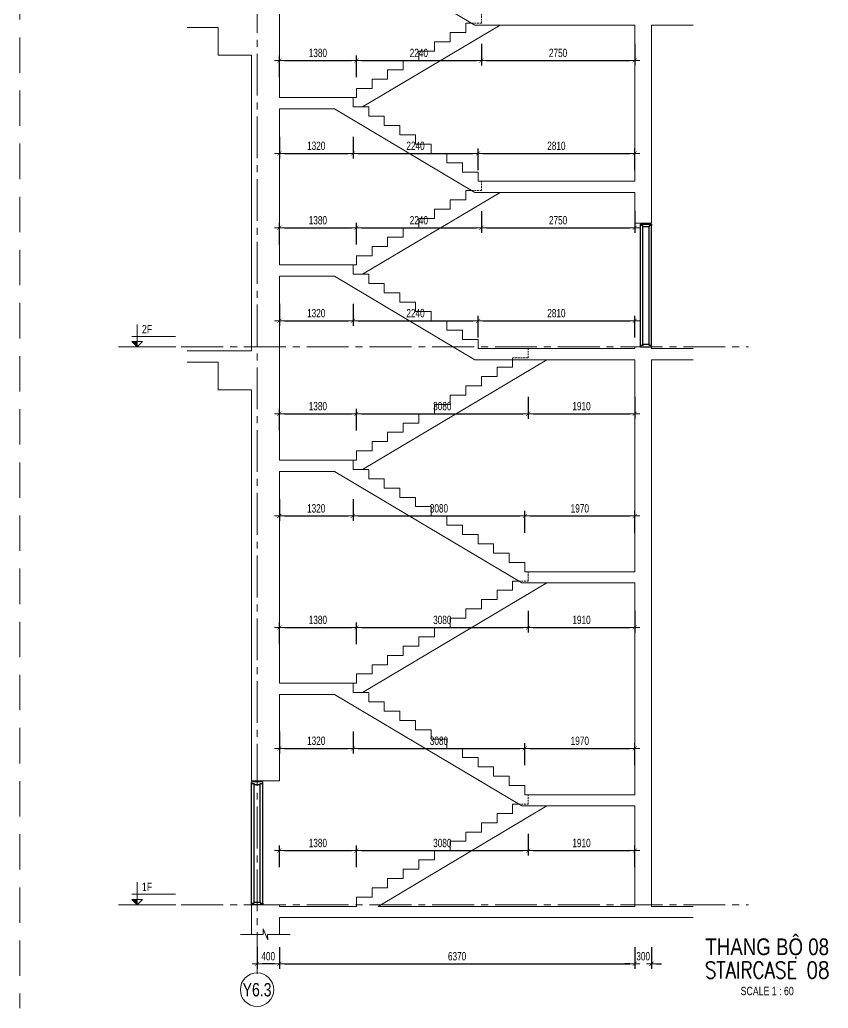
# Model space of a CAD drawing. Header units: millimetres. Extents: x -179076 to 254975, y -18667 to 296191.
# Drawn here: x 188200 to 202690, y 262591 to 280314 of the extents above; entities that cross this region are included whole.
import ezdxf
from ezdxf.enums import TextEntityAlignment as Align

# ---------------------------------------------------------------- set-up
doc = ezdxf.new("R2010")
doc.units = ezdxf.units.MM
doc.linetypes.add('CENTER2', pattern=[1.125, 0.75, -0.125, 0.125, -0.125])
doc.linetypes.add('HIDDEN2', pattern=[4.7625, 3.175, -1.5875])
doc.layers.get('Defpoints').update_dxf_attribs({"color": 151, "lineweight": 9})
doc.layers.add('A-DOOR', color=4, linetype='Continuous')
doc.layers.add('DOOR', color=4, linetype='Continuous')
for name, color, linetype, lineweight in [('NDC_S_ANNO', 7, 'Continuous', 20), ('NDC_S_AXIS', 5, 'CENTER2', 13), ('NDC_S_CONTINUOUS', 3, 'Continuous', 20), ('NDC_S_DIM', 1, 'Continuous', 15), ('NDC_S_ENG TITLE', 3, 'Continuous', 20), ('NDC_S_HIDDEN', 8, 'HIDDEN2', 13), ('NDC_S_SLAB', 2, 'Continuous', 20), ('NDC_S_SYMBOL', 1, 'Continuous', 15), ('NDC_S_TEXT SYMBOL', 7, 'Continuous', 20), ('NDC_S_VN TEXT', 7, 'Continuous', 20), ('NDC_S_VN TITLE', 6, 'Continuous', 35)]:
    doc.layers.add(name, color=color, linetype=linetype, lineweight=lineweight)
doc.styles.add('NDC_ANNO', font='', dxfattribs={"width": 0.8})
doc.styles.add('NDC_DIM', font='', dxfattribs={"width": 0.75})
doc.styles.add('NDC_EN TXT', font='romans.shx', dxfattribs={"width": 0.8})
doc.styles.add('NDC_VIE TXT', font='arial.ttf', dxfattribs={"width": 0.8})
doc.styles.get('NDC_ANNO').set_extended_font_data('Dotum')
doc.styles.get('NDC_DIM').set_extended_font_data('Dotum')
doc.dimstyles.new('NDC_dim_60', dxfattribs={"dimscale": 60, "dimtxt": 2.5, "dimasz": 1.5, "dimexe": 1.5, "dimexo": 2.5, "dimgap": 1, "dimtad": 1, "dimdec": 0, "dimzin": 0, "dimdsep": 46, "dimtxsty": 'NDC_DIM', "dimblk": 'DIMMARK', "dimcen": 0.09, "dimdle": 1.2, "dimclrd": 1, "dimclre": 1, "dimclrt": 3, "dimadec": 0, "dimazin": 0, "dimtfac": 1, "dimtdec": 0, "dimtix": 1, "dimtofl": 0, "dimtmove": 0, "dimatfit": 3, "dimfxl": 5, "dimfxlon": 1, "dimtolj": 1, "dimtzin": 0, "dimarcsym": 0})

# ---------------------------------------------------------------- blocks, each defined once
blk = doc.blocks.new('X-SECTION-2$0$X-SEC-DOO2')
at = {"layer": 'A-DOOR'}
for p, q in [((41976, 101972), (41976, 104172)), ((42021, 102017), (42021, 104127)), ((42131, 102017), (42131, 104127)), ((42176, 101972), (42176, 104172))]:
    blk.add_line(p, q, dxfattribs=at)
for points in [[(41976, 104172), (41976, 104147), (42021, 104147), (42021, 104127), (42131, 104127), (42131, 104147), (42176, 104147), (42176, 104172)], [(41976, 101972), (41976, 101997), (42021, 101997), (42021, 102017), (42131, 102017), (42131, 101997), (42176, 101997), (42176, 101972)]]:
    blk.add_lwpolyline(points, close=True, dxfattribs=at)
at = {"layer": 'Defpoints'}
blk.add_line((41976, 104192), (42176, 104192), dxfattribs=at)
blk = doc.blocks.new('kata_block_CT')
at = {"layer": 'NDC_S_ANNO'}
blk.add_hatch(color=3, dxfattribs=at).paths.add_polyline_path([(0, 1.6), (-1.61, 1.6), (0, 0)])
at = {"layer": 'NDC_S_ANNO', "ltscale": 50}
h = blk.add_hatch(dxfattribs=at)
h.set_pattern_fill('ANSI31', color=256, scale=1.406, style=0)
h.paths.add_polyline_path([(0, 1.6), (0, 0), (1.61, 1.6)])
for p, q in [((-1.59, 3.14), (11.47, 3.14)), ((11.56, 0), (-1.64, 0))]:
    blk.add_line(p, q, dxfattribs=at)
for points in [[(0, 6.69), (0, 0)], [(0, 0), (-1.61, 1.6), (0, 1.6)], [(0, 0), (1.61, 1.6), (0, 1.6)]]:
    blk.add_lwpolyline(points, dxfattribs=at)
at = {"layer": 'NDC_S_ANNO', "color": 8, "ltscale": 50}
blk.add_lwpolyline([(0, 0), (-1.61, 1.6), (0, 1.6)], dxfattribs=at)
at = {"layer": 'NDC_S_TEXT SYMBOL', "color": 3, "style": 'NDC_ANNO', "width": 0.8}
blk.add_attdef('CT', (1.41, 4.07), '', height=2.5, dxfattribs=at)
blk = doc.blocks.new('DIMMARK')
at = {"layer": 'NDC_S_DIM', "color": 1}
blk.add_line((-1.5, 0), (1, 0), dxfattribs=at)
at = {"layer": 'NDC_S_DIM', "color": 2, "const_width": 0.1}
blk.add_lwpolyline([(-0.42, -0.42), (0.42, 0.42)], dxfattribs=at)
blk = doc.blocks.new('*D1159')
at = {"layer": 'Defpoints', "color": 0, "transparency": 16777216}
for p in [(194233, 265418), (192853, 264418), (194233, 264418)]:
    blk.add_point(p, dxfattribs=at)
at = {"layer": 'NDC_S_DIM', "color": 1, "lineweight": -2, "transparency": 16777216}
for p, q in [((192853, 265118), (192853, 265508)), ((194233, 265118), (194233, 265508)), ((192943, 265418), (194143, 265418))]:
    blk.add_line(p, q, dxfattribs=at)
at = {"layer": 'NDC_S_DIM', "color": 1, "lineweight": -2, "transparency": 16777216, "xscale": 90, "yscale": 90, "zscale": 90, "rotation": 180}
blk.add_blockref('DIMMARK', (192853, 265418), dxfattribs=at)
at = {"layer": 'NDC_S_DIM', "color": 1, "lineweight": -2, "transparency": 16777216, "xscale": 90, "yscale": 90, "zscale": 90}
blk.add_blockref('DIMMARK', (194233, 265418), dxfattribs=at)
at = {"layer": 'NDC_S_DIM', "color": 3, "transparency": 16777216, "insert": (193543, 265553), "char_height": 150, "attachment_point": 5, "style": 'NDC_DIM'}
blk.add_mtext('\\A1;1380', dxfattribs=at)
blk = doc.blocks.new('*D1160')
at = {"layer": 'Defpoints', "color": 0, "transparency": 16777216}
for p in [(197313, 266251), (197313, 265418), (194233, 264418)]:
    blk.add_point(p, dxfattribs=at)
at = {"layer": 'NDC_S_DIM', "color": 1, "lineweight": -2, "transparency": 16777216}
for p, q in [((197313, 265718), (197313, 265328)), ((194233, 265118), (194233, 265508)), ((194323, 265418), (197223, 265418))]:
    blk.add_line(p, q, dxfattribs=at)
at = {"layer": 'NDC_S_DIM', "color": 1, "lineweight": -2, "transparency": 16777216, "xscale": 90, "yscale": 90, "zscale": 90, "rotation": 180}
blk.add_blockref('DIMMARK', (194233, 265418), dxfattribs=at)
at = {"layer": 'NDC_S_DIM', "color": 1, "lineweight": -2, "transparency": 16777216, "xscale": 90, "yscale": 90, "zscale": 90}
blk.add_blockref('DIMMARK', (197313, 265418), dxfattribs=at)
at = {"layer": 'NDC_S_DIM', "color": 3, "transparency": 16777216, "insert": (195773, 265553), "char_height": 150, "attachment_point": 5, "style": 'NDC_DIM'}
blk.add_mtext('\\A1;3080', dxfattribs=at)
blk = doc.blocks.new('*D1161')
at = {"layer": 'Defpoints', "color": 0, "transparency": 16777216}
for p in [(197313, 266251), (199223, 265418), (199223, 264448)]:
    blk.add_point(p, dxfattribs=at)
at = {"layer": 'NDC_S_DIM', "color": 1, "lineweight": -2, "transparency": 16777216}
for p, q in [((197313, 265718), (197313, 265328)), ((199223, 265118), (199223, 265508)), ((197403, 265418), (199133, 265418))]:
    blk.add_line(p, q, dxfattribs=at)
at = {"layer": 'NDC_S_DIM', "color": 1, "lineweight": -2, "transparency": 16777216, "xscale": 90, "yscale": 90, "zscale": 90, "rotation": 180}
blk.add_blockref('DIMMARK', (197313, 265418), dxfattribs=at)
at = {"layer": 'NDC_S_DIM', "color": 1, "lineweight": -2, "transparency": 16777216, "xscale": 90, "yscale": 90, "zscale": 90}
blk.add_blockref('DIMMARK', (199223, 265418), dxfattribs=at)
at = {"layer": 'NDC_S_DIM', "color": 3, "transparency": 16777216, "insert": (198268, 265553), "char_height": 150, "attachment_point": 5, "style": 'NDC_DIM'}
blk.add_mtext('\\A1;1910', dxfattribs=at)
blk = doc.blocks.new('*D1162')
at = {"layer": 'Defpoints', "color": 0, "transparency": 16777216}
for p in [(192853, 268418), (194173, 268418), (194173, 267251)]:
    blk.add_point(p, dxfattribs=at)
at = {"layer": 'NDC_S_DIM', "color": 1, "lineweight": -2, "transparency": 16777216}
for p, q in [((192853, 267551), (192853, 267161)), ((194173, 267551), (194173, 267161)), ((192943, 267251), (194083, 267251))]:
    blk.add_line(p, q, dxfattribs=at)
at = {"layer": 'NDC_S_DIM', "color": 1, "lineweight": -2, "transparency": 16777216, "xscale": 90, "yscale": 90, "zscale": 90, "rotation": 180}
blk.add_blockref('DIMMARK', (192853, 267251), dxfattribs=at)
at = {"layer": 'NDC_S_DIM', "color": 1, "lineweight": -2, "transparency": 16777216, "xscale": 90, "yscale": 90, "zscale": 90}
blk.add_blockref('DIMMARK', (194173, 267251), dxfattribs=at)
at = {"layer": 'NDC_S_DIM', "color": 3, "transparency": 16777216, "insert": (193513, 267386), "char_height": 150, "attachment_point": 5, "style": 'NDC_DIM'}
blk.add_mtext('\\A1;1320', dxfattribs=at)
blk = doc.blocks.new('*D1163')
at = {"layer": 'Defpoints', "color": 0, "transparency": 16777216}
for p in [(194173, 268418), (197253, 267251), (197253, 266418)]:
    blk.add_point(p, dxfattribs=at)
at = {"layer": 'NDC_S_DIM', "color": 1, "lineweight": -2, "transparency": 16777216}
for p, q in [((194173, 267551), (194173, 267161)), ((197253, 266951), (197253, 267341)), ((194263, 267251), (197163, 267251))]:
    blk.add_line(p, q, dxfattribs=at)
at = {"layer": 'NDC_S_DIM', "color": 1, "lineweight": -2, "transparency": 16777216, "xscale": 90, "yscale": 90, "zscale": 90, "rotation": 180}
blk.add_blockref('DIMMARK', (194173, 267251), dxfattribs=at)
at = {"layer": 'NDC_S_DIM', "color": 1, "lineweight": -2, "transparency": 16777216, "xscale": 90, "yscale": 90, "zscale": 90}
blk.add_blockref('DIMMARK', (197253, 267251), dxfattribs=at)
at = {"layer": 'NDC_S_DIM', "color": 3, "transparency": 16777216, "insert": (195713, 267386), "char_height": 150, "attachment_point": 5, "style": 'NDC_DIM'}
blk.add_mtext('\\A1;3080', dxfattribs=at)
blk = doc.blocks.new('*D1164')
at = {"layer": 'Defpoints', "color": 0, "transparency": 16777216}
for p in [(199223, 267251), (197253, 266418), (199223, 266418)]:
    blk.add_point(p, dxfattribs=at)
at = {"layer": 'NDC_S_DIM', "color": 1, "lineweight": -2, "transparency": 16777216}
for p, q in [((197253, 266951), (197253, 267341)), ((199223, 266951), (199223, 267341)), ((197343, 267251), (199133, 267251))]:
    blk.add_line(p, q, dxfattribs=at)
at = {"layer": 'NDC_S_DIM', "color": 1, "lineweight": -2, "transparency": 16777216, "xscale": 90, "yscale": 90, "zscale": 90, "rotation": 180}
blk.add_blockref('DIMMARK', (197253, 267251), dxfattribs=at)
at = {"layer": 'NDC_S_DIM', "color": 1, "lineweight": -2, "transparency": 16777216, "xscale": 90, "yscale": 90, "zscale": 90}
blk.add_blockref('DIMMARK', (199223, 267251), dxfattribs=at)
at = {"layer": 'NDC_S_DIM', "color": 3, "transparency": 16777216, "insert": (198238, 267386), "char_height": 150, "attachment_point": 5, "style": 'NDC_DIM'}
blk.add_mtext('\\A1;1970', dxfattribs=at)
blk = doc.blocks.new('*D1165')
at = {"layer": 'Defpoints', "color": 0, "transparency": 16777216}
for p in [(194233, 269418), (192853, 268418), (194233, 268418)]:
    blk.add_point(p, dxfattribs=at)
at = {"layer": 'NDC_S_DIM', "color": 1, "lineweight": -2, "transparency": 16777216}
for p, q in [((192853, 269118), (192853, 269508)), ((192943, 269418), (194143, 269418)), ((194233, 269118), (194233, 269508))]:
    blk.add_line(p, q, dxfattribs=at)
at = {"layer": 'NDC_S_DIM', "color": 1, "lineweight": -2, "transparency": 16777216, "xscale": 90, "yscale": 90, "zscale": 90, "rotation": 180}
blk.add_blockref('DIMMARK', (192853, 269418), dxfattribs=at)
at = {"layer": 'NDC_S_DIM', "color": 1, "lineweight": -2, "transparency": 16777216, "xscale": 90, "yscale": 90, "zscale": 90}
blk.add_blockref('DIMMARK', (194233, 269418), dxfattribs=at)
at = {"layer": 'NDC_S_DIM', "color": 3, "transparency": 16777216, "insert": (193543, 269553), "char_height": 150, "attachment_point": 5, "style": 'NDC_DIM'}
blk.add_mtext('\\A1;1380', dxfattribs=at)
blk = doc.blocks.new('*D1166')
at = {"layer": 'Defpoints', "color": 0, "transparency": 16777216}
for p in [(197313, 270251), (197313, 269418), (194233, 268418)]:
    blk.add_point(p, dxfattribs=at)
at = {"layer": 'NDC_S_DIM', "color": 1, "lineweight": -2, "transparency": 16777216}
for p, q in [((197313, 269718), (197313, 269328)), ((194233, 269118), (194233, 269508)), ((194323, 269418), (197223, 269418))]:
    blk.add_line(p, q, dxfattribs=at)
at = {"layer": 'NDC_S_DIM', "color": 1, "lineweight": -2, "transparency": 16777216, "xscale": 90, "yscale": 90, "zscale": 90, "rotation": 180}
blk.add_blockref('DIMMARK', (194233, 269418), dxfattribs=at)
at = {"layer": 'NDC_S_DIM', "color": 1, "lineweight": -2, "transparency": 16777216, "xscale": 90, "yscale": 90, "zscale": 90}
blk.add_blockref('DIMMARK', (197313, 269418), dxfattribs=at)
at = {"layer": 'NDC_S_DIM', "color": 3, "transparency": 16777216, "insert": (195773, 269553), "char_height": 150, "attachment_point": 5, "style": 'NDC_DIM'}
blk.add_mtext('\\A1;3080', dxfattribs=at)
blk = doc.blocks.new('*D1167')
at = {"layer": 'Defpoints', "color": 0, "transparency": 16777216}
for p in [(197313, 270251), (199223, 270218), (199223, 269418)]:
    blk.add_point(p, dxfattribs=at)
at = {"layer": 'NDC_S_DIM', "color": 1, "lineweight": -2, "transparency": 16777216}
for p, q in [((197313, 269718), (197313, 269328)), ((199223, 269718), (199223, 269328)), ((197403, 269418), (199133, 269418))]:
    blk.add_line(p, q, dxfattribs=at)
at = {"layer": 'NDC_S_DIM', "color": 1, "lineweight": -2, "transparency": 16777216, "xscale": 90, "yscale": 90, "zscale": 90, "rotation": 180}
blk.add_blockref('DIMMARK', (197313, 269418), dxfattribs=at)
at = {"layer": 'NDC_S_DIM', "color": 1, "lineweight": -2, "transparency": 16777216, "xscale": 90, "yscale": 90, "zscale": 90}
blk.add_blockref('DIMMARK', (199223, 269418), dxfattribs=at)
at = {"layer": 'NDC_S_DIM', "color": 3, "transparency": 16777216, "insert": (198268, 269553), "char_height": 150, "attachment_point": 5, "style": 'NDC_DIM'}
blk.add_mtext('\\A1;1910', dxfattribs=at)
blk = doc.blocks.new('*D1168')
at = {"layer": 'Defpoints', "color": 0, "transparency": 16777216}
for p in [(192853, 272418), (194173, 272418), (194173, 271418)]:
    blk.add_point(p, dxfattribs=at)
at = {"layer": 'NDC_S_DIM', "color": 1, "lineweight": -2, "transparency": 16777216}
for p, q in [((192853, 271718), (192853, 271328)), ((194173, 271718), (194173, 271328)), ((192943, 271418), (194083, 271418))]:
    blk.add_line(p, q, dxfattribs=at)
at = {"layer": 'NDC_S_DIM', "color": 1, "lineweight": -2, "transparency": 16777216, "xscale": 90, "yscale": 90, "zscale": 90, "rotation": 180}
blk.add_blockref('DIMMARK', (192853, 271418), dxfattribs=at)
at = {"layer": 'NDC_S_DIM', "color": 1, "lineweight": -2, "transparency": 16777216, "xscale": 90, "yscale": 90, "zscale": 90}
blk.add_blockref('DIMMARK', (194173, 271418), dxfattribs=at)
at = {"layer": 'NDC_S_DIM', "color": 3, "transparency": 16777216, "insert": (193513, 271553), "char_height": 150, "attachment_point": 5, "style": 'NDC_DIM'}
blk.add_mtext('\\A1;1320', dxfattribs=at)
blk = doc.blocks.new('*D1169')
at = {"layer": 'Defpoints', "color": 0, "transparency": 16777216}
for p in [(194173, 272418), (197253, 271418), (197253, 270418)]:
    blk.add_point(p, dxfattribs=at)
at = {"layer": 'NDC_S_DIM', "color": 1, "lineweight": -2, "transparency": 16777216}
for p, q in [((194173, 271718), (194173, 271328)), ((194263, 271418), (197163, 271418)), ((197253, 271118), (197253, 271508))]:
    blk.add_line(p, q, dxfattribs=at)
at = {"layer": 'NDC_S_DIM', "color": 1, "lineweight": -2, "transparency": 16777216, "xscale": 90, "yscale": 90, "zscale": 90, "rotation": 180}
blk.add_blockref('DIMMARK', (194173, 271418), dxfattribs=at)
at = {"layer": 'NDC_S_DIM', "color": 1, "lineweight": -2, "transparency": 16777216, "xscale": 90, "yscale": 90, "zscale": 90}
blk.add_blockref('DIMMARK', (197253, 271418), dxfattribs=at)
at = {"layer": 'NDC_S_DIM', "color": 3, "transparency": 16777216, "insert": (195713, 271553), "char_height": 150, "attachment_point": 5, "style": 'NDC_DIM'}
blk.add_mtext('\\A1;3080', dxfattribs=at)
blk = doc.blocks.new('*D1170')
at = {"layer": 'Defpoints', "color": 0, "transparency": 16777216}
for p in [(199223, 271418), (197253, 270418), (199223, 270418)]:
    blk.add_point(p, dxfattribs=at)
at = {"layer": 'NDC_S_DIM', "color": 1, "lineweight": -2, "transparency": 16777216}
for p, q in [((197253, 271118), (197253, 271508)), ((197343, 271418), (199133, 271418)), ((199223, 271118), (199223, 271508))]:
    blk.add_line(p, q, dxfattribs=at)
at = {"layer": 'NDC_S_DIM', "color": 1, "lineweight": -2, "transparency": 16777216, "xscale": 90, "yscale": 90, "zscale": 90, "rotation": 180}
blk.add_blockref('DIMMARK', (197253, 271418), dxfattribs=at)
at = {"layer": 'NDC_S_DIM', "color": 1, "lineweight": -2, "transparency": 16777216, "xscale": 90, "yscale": 90, "zscale": 90}
blk.add_blockref('DIMMARK', (199223, 271418), dxfattribs=at)
at = {"layer": 'NDC_S_DIM', "color": 3, "transparency": 16777216, "insert": (198238, 271553), "char_height": 150, "attachment_point": 5, "style": 'NDC_DIM'}
blk.add_mtext('\\A1;1970', dxfattribs=at)
blk = doc.blocks.new('*D1171')
at = {"layer": 'Defpoints', "color": 0, "transparency": 16777216}
for p in [(194233, 273251), (192853, 272418), (194233, 272418)]:
    blk.add_point(p, dxfattribs=at)
at = {"layer": 'NDC_S_DIM', "color": 1, "lineweight": -2, "transparency": 16777216}
for p, q in [((192853, 272951), (192853, 273341)), ((194233, 272951), (194233, 273341)), ((192943, 273251), (194143, 273251))]:
    blk.add_line(p, q, dxfattribs=at)
at = {"layer": 'NDC_S_DIM', "color": 1, "lineweight": -2, "transparency": 16777216, "xscale": 90, "yscale": 90, "zscale": 90, "rotation": 180}
blk.add_blockref('DIMMARK', (192853, 273251), dxfattribs=at)
at = {"layer": 'NDC_S_DIM', "color": 1, "lineweight": -2, "transparency": 16777216, "xscale": 90, "yscale": 90, "zscale": 90}
blk.add_blockref('DIMMARK', (194233, 273251), dxfattribs=at)
at = {"layer": 'NDC_S_DIM', "color": 3, "transparency": 16777216, "insert": (193543, 273386), "char_height": 150, "attachment_point": 5, "style": 'NDC_DIM'}
blk.add_mtext('\\A1;1380', dxfattribs=at)
blk = doc.blocks.new('*D1172')
at = {"layer": 'Defpoints', "color": 0, "transparency": 16777216}
for p in [(197313, 274251), (197313, 273251), (194233, 272418)]:
    blk.add_point(p, dxfattribs=at)
at = {"layer": 'NDC_S_DIM', "color": 1, "lineweight": -2, "transparency": 16777216}
for p, q in [((197313, 273551), (197313, 273161)), ((194233, 272951), (194233, 273341)), ((194323, 273251), (197223, 273251))]:
    blk.add_line(p, q, dxfattribs=at)
at = {"layer": 'NDC_S_DIM', "color": 1, "lineweight": -2, "transparency": 16777216, "xscale": 90, "yscale": 90, "zscale": 90, "rotation": 180}
blk.add_blockref('DIMMARK', (194233, 273251), dxfattribs=at)
at = {"layer": 'NDC_S_DIM', "color": 1, "lineweight": -2, "transparency": 16777216, "xscale": 90, "yscale": 90, "zscale": 90}
blk.add_blockref('DIMMARK', (197313, 273251), dxfattribs=at)
at = {"layer": 'NDC_S_DIM', "color": 3, "transparency": 16777216, "insert": (195773, 273386), "char_height": 150, "attachment_point": 5, "style": 'NDC_DIM'}
blk.add_mtext('\\A1;3080', dxfattribs=at)
blk = doc.blocks.new('*D1173')
at = {"layer": 'Defpoints', "color": 0, "transparency": 16777216}
for p in [(197313, 274251), (199223, 274218), (199223, 273251)]:
    blk.add_point(p, dxfattribs=at)
at = {"layer": 'NDC_S_DIM', "color": 1, "lineweight": -2, "transparency": 16777216}
for p, q in [((197313, 273551), (197313, 273161)), ((199223, 273551), (199223, 273161)), ((197403, 273251), (199133, 273251))]:
    blk.add_line(p, q, dxfattribs=at)
at = {"layer": 'NDC_S_DIM', "color": 1, "lineweight": -2, "transparency": 16777216, "xscale": 90, "yscale": 90, "zscale": 90, "rotation": 180}
blk.add_blockref('DIMMARK', (197313, 273251), dxfattribs=at)
at = {"layer": 'NDC_S_DIM', "color": 1, "lineweight": -2, "transparency": 16777216, "xscale": 90, "yscale": 90, "zscale": 90}
blk.add_blockref('DIMMARK', (199223, 273251), dxfattribs=at)
at = {"layer": 'NDC_S_DIM', "color": 3, "transparency": 16777216, "insert": (198268, 273386), "char_height": 150, "attachment_point": 5, "style": 'NDC_DIM'}
blk.add_mtext('\\A1;1910', dxfattribs=at)
blk = doc.blocks.new('*D1174')
at = {"layer": 'Defpoints', "color": 0, "transparency": 16777216}
for p in [(192853, 275918), (194173, 275918), (194173, 274918)]:
    blk.add_point(p, dxfattribs=at)
at = {"layer": 'NDC_S_DIM', "color": 1, "lineweight": -2, "transparency": 16777216}
for p, q in [((192853, 275218), (192853, 274828)), ((194173, 275218), (194173, 274828)), ((192943, 274918), (194083, 274918))]:
    blk.add_line(p, q, dxfattribs=at)
at = {"layer": 'NDC_S_DIM', "color": 1, "lineweight": -2, "transparency": 16777216, "xscale": 90, "yscale": 90, "zscale": 90, "rotation": 180}
blk.add_blockref('DIMMARK', (192853, 274918), dxfattribs=at)
at = {"layer": 'NDC_S_DIM', "color": 1, "lineweight": -2, "transparency": 16777216, "xscale": 90, "yscale": 90, "zscale": 90}
blk.add_blockref('DIMMARK', (194173, 274918), dxfattribs=at)
at = {"layer": 'NDC_S_DIM', "color": 3, "transparency": 16777216, "insert": (193513, 275053), "char_height": 150, "attachment_point": 5, "style": 'NDC_DIM'}
blk.add_mtext('\\A1;1320', dxfattribs=at)
blk = doc.blocks.new('*D1175')
at = {"layer": 'Defpoints', "color": 0, "transparency": 16777216}
for p in [(194173, 275918), (196413, 274918), (196413, 274418)]:
    blk.add_point(p, dxfattribs=at)
at = {"layer": 'NDC_S_DIM', "color": 1, "lineweight": -2, "transparency": 16777216}
for p, q in [((194173, 275218), (194173, 274828)), ((194263, 274918), (196323, 274918)), ((196413, 274618), (196413, 275008))]:
    blk.add_line(p, q, dxfattribs=at)
at = {"layer": 'NDC_S_DIM', "color": 1, "lineweight": -2, "transparency": 16777216, "xscale": 90, "yscale": 90, "zscale": 90, "rotation": 180}
blk.add_blockref('DIMMARK', (194173, 274918), dxfattribs=at)
at = {"layer": 'NDC_S_DIM', "color": 1, "lineweight": -2, "transparency": 16777216, "xscale": 90, "yscale": 90, "zscale": 90}
blk.add_blockref('DIMMARK', (196413, 274918), dxfattribs=at)
at = {"layer": 'NDC_S_DIM', "color": 3, "transparency": 16777216, "insert": (195293, 275053), "char_height": 150, "attachment_point": 5, "style": 'NDC_DIM'}
blk.add_mtext('\\A1;2240', dxfattribs=at)
blk = doc.blocks.new('*D1176')
at = {"layer": 'Defpoints', "color": 0, "transparency": 16777216}
for p in [(199223, 274918), (196413, 274418), (199223, 274418)]:
    blk.add_point(p, dxfattribs=at)
at = {"layer": 'NDC_S_DIM', "color": 1, "lineweight": -2, "transparency": 16777216}
for p, q in [((196413, 274618), (196413, 275008)), ((196503, 274918), (199133, 274918)), ((199223, 274618), (199223, 275008))]:
    blk.add_line(p, q, dxfattribs=at)
at = {"layer": 'NDC_S_DIM', "color": 1, "lineweight": -2, "transparency": 16777216, "xscale": 90, "yscale": 90, "zscale": 90, "rotation": 180}
blk.add_blockref('DIMMARK', (196413, 274918), dxfattribs=at)
at = {"layer": 'NDC_S_DIM', "color": 1, "lineweight": -2, "transparency": 16777216, "xscale": 90, "yscale": 90, "zscale": 90}
blk.add_blockref('DIMMARK', (199223, 274918), dxfattribs=at)
at = {"layer": 'NDC_S_DIM', "color": 3, "transparency": 16777216, "insert": (197818, 275053), "char_height": 150, "attachment_point": 5, "style": 'NDC_DIM'}
blk.add_mtext('\\A1;2810', dxfattribs=at)
blk = doc.blocks.new('*D1177')
at = {"layer": 'Defpoints', "color": 0, "transparency": 16777216}
for p in [(194233, 276584), (192853, 275918), (194233, 275918)]:
    blk.add_point(p, dxfattribs=at)
at = {"layer": 'NDC_S_DIM', "color": 1, "lineweight": -2, "transparency": 16777216}
for p, q in [((192853, 276284), (192853, 276674)), ((194233, 276284), (194233, 276674)), ((192943, 276584), (194143, 276584))]:
    blk.add_line(p, q, dxfattribs=at)
at = {"layer": 'NDC_S_DIM', "color": 1, "lineweight": -2, "transparency": 16777216, "xscale": 90, "yscale": 90, "zscale": 90, "rotation": 180}
blk.add_blockref('DIMMARK', (192853, 276584), dxfattribs=at)
at = {"layer": 'NDC_S_DIM', "color": 1, "lineweight": -2, "transparency": 16777216, "xscale": 90, "yscale": 90, "zscale": 90}
blk.add_blockref('DIMMARK', (194233, 276584), dxfattribs=at)
at = {"layer": 'NDC_S_DIM', "color": 3, "transparency": 16777216, "insert": (193543, 276719), "char_height": 150, "attachment_point": 5, "style": 'NDC_DIM'}
blk.add_mtext('\\A1;1380', dxfattribs=at)
blk = doc.blocks.new('*D1178')
at = {"layer": 'Defpoints', "color": 0, "transparency": 16777216}
for p in [(196473, 277251), (196473, 276584), (194233, 275918)]:
    blk.add_point(p, dxfattribs=at)
at = {"layer": 'NDC_S_DIM', "color": 1, "lineweight": -2, "transparency": 16777216}
for p, q in [((196473, 276884), (196473, 276494)), ((194233, 276284), (194233, 276674)), ((194323, 276584), (196383, 276584))]:
    blk.add_line(p, q, dxfattribs=at)
at = {"layer": 'NDC_S_DIM', "color": 1, "lineweight": -2, "transparency": 16777216, "xscale": 90, "yscale": 90, "zscale": 90, "rotation": 180}
blk.add_blockref('DIMMARK', (194233, 276584), dxfattribs=at)
at = {"layer": 'NDC_S_DIM', "color": 1, "lineweight": -2, "transparency": 16777216, "xscale": 90, "yscale": 90, "zscale": 90}
blk.add_blockref('DIMMARK', (196473, 276584), dxfattribs=at)
at = {"layer": 'NDC_S_DIM', "color": 3, "transparency": 16777216, "insert": (195353, 276719), "char_height": 150, "attachment_point": 5, "style": 'NDC_DIM'}
blk.add_mtext('\\A1;2240', dxfattribs=at)
blk = doc.blocks.new('*D1179')
at = {"layer": 'Defpoints', "color": 0, "transparency": 16777216}
for p in [(196473, 277251), (199223, 277218), (199223, 276584)]:
    blk.add_point(p, dxfattribs=at)
at = {"layer": 'NDC_S_DIM', "color": 1, "lineweight": -2, "transparency": 16777216}
for p, q in [((196473, 276884), (196473, 276494)), ((199223, 276884), (199223, 276494)), ((196563, 276584), (199133, 276584))]:
    blk.add_line(p, q, dxfattribs=at)
at = {"layer": 'NDC_S_DIM', "color": 1, "lineweight": -2, "transparency": 16777216, "xscale": 90, "yscale": 90, "zscale": 90, "rotation": 180}
blk.add_blockref('DIMMARK', (196473, 276584), dxfattribs=at)
at = {"layer": 'NDC_S_DIM', "color": 1, "lineweight": -2, "transparency": 16777216, "xscale": 90, "yscale": 90, "zscale": 90}
blk.add_blockref('DIMMARK', (199223, 276584), dxfattribs=at)
at = {"layer": 'NDC_S_DIM', "color": 3, "transparency": 16777216, "insert": (197848, 276719), "char_height": 150, "attachment_point": 5, "style": 'NDC_DIM'}
blk.add_mtext('\\A1;2750', dxfattribs=at)
blk = doc.blocks.new('*D1180')
at = {"layer": 'Defpoints', "color": 0, "transparency": 16777216}
for p in [(192853, 278918), (194173, 278918), (194173, 277918)]:
    blk.add_point(p, dxfattribs=at)
at = {"layer": 'NDC_S_DIM', "color": 1, "lineweight": -2, "transparency": 16777216}
for p, q in [((192853, 278218), (192853, 277828)), ((194173, 278218), (194173, 277828)), ((192943, 277918), (194083, 277918))]:
    blk.add_line(p, q, dxfattribs=at)
at = {"layer": 'NDC_S_DIM', "color": 1, "lineweight": -2, "transparency": 16777216, "xscale": 90, "yscale": 90, "zscale": 90, "rotation": 180}
blk.add_blockref('DIMMARK', (192853, 277918), dxfattribs=at)
at = {"layer": 'NDC_S_DIM', "color": 1, "lineweight": -2, "transparency": 16777216, "xscale": 90, "yscale": 90, "zscale": 90}
blk.add_blockref('DIMMARK', (194173, 277918), dxfattribs=at)
at = {"layer": 'NDC_S_DIM', "color": 3, "transparency": 16777216, "insert": (193513, 278053), "char_height": 150, "attachment_point": 5, "style": 'NDC_DIM'}
blk.add_mtext('\\A1;1320', dxfattribs=at)
blk = doc.blocks.new('*D1181')
at = {"layer": 'Defpoints', "color": 0, "transparency": 16777216}
for p in [(194173, 278918), (196413, 277918), (196413, 277418)]:
    blk.add_point(p, dxfattribs=at)
at = {"layer": 'NDC_S_DIM', "color": 1, "lineweight": -2, "transparency": 16777216}
for p, q in [((194173, 278218), (194173, 277828)), ((194263, 277918), (196323, 277918)), ((196413, 277618), (196413, 278008))]:
    blk.add_line(p, q, dxfattribs=at)
at = {"layer": 'NDC_S_DIM', "color": 1, "lineweight": -2, "transparency": 16777216, "xscale": 90, "yscale": 90, "zscale": 90, "rotation": 180}
blk.add_blockref('DIMMARK', (194173, 277918), dxfattribs=at)
at = {"layer": 'NDC_S_DIM', "color": 1, "lineweight": -2, "transparency": 16777216, "xscale": 90, "yscale": 90, "zscale": 90}
blk.add_blockref('DIMMARK', (196413, 277918), dxfattribs=at)
at = {"layer": 'NDC_S_DIM', "color": 3, "transparency": 16777216, "insert": (195293, 278053), "char_height": 150, "attachment_point": 5, "style": 'NDC_DIM'}
blk.add_mtext('\\A1;2240', dxfattribs=at)
blk = doc.blocks.new('*D1182')
at = {"layer": 'Defpoints', "color": 0, "transparency": 16777216}
for p in [(199223, 277918), (196413, 277418), (199223, 277418)]:
    blk.add_point(p, dxfattribs=at)
at = {"layer": 'NDC_S_DIM', "color": 1, "lineweight": -2, "transparency": 16777216}
for p, q in [((196413, 277618), (196413, 278008)), ((196503, 277918), (199133, 277918)), ((199223, 277618), (199223, 278008))]:
    blk.add_line(p, q, dxfattribs=at)
at = {"layer": 'NDC_S_DIM', "color": 1, "lineweight": -2, "transparency": 16777216, "xscale": 90, "yscale": 90, "zscale": 90, "rotation": 180}
blk.add_blockref('DIMMARK', (196413, 277918), dxfattribs=at)
at = {"layer": 'NDC_S_DIM', "color": 1, "lineweight": -2, "transparency": 16777216, "xscale": 90, "yscale": 90, "zscale": 90}
blk.add_blockref('DIMMARK', (199223, 277918), dxfattribs=at)
at = {"layer": 'NDC_S_DIM', "color": 3, "transparency": 16777216, "insert": (197818, 278053), "char_height": 150, "attachment_point": 5, "style": 'NDC_DIM'}
blk.add_mtext('\\A1;2810', dxfattribs=at)
blk = doc.blocks.new('*D1183')
at = {"layer": 'Defpoints', "color": 0, "transparency": 16777216}
for p in [(194233, 279584), (192853, 278918), (194233, 278918)]:
    blk.add_point(p, dxfattribs=at)
at = {"layer": 'NDC_S_DIM', "color": 1, "lineweight": -2, "transparency": 16777216}
for p, q in [((192853, 279284), (192853, 279674)), ((194233, 279284), (194233, 279674)), ((192943, 279584), (194143, 279584))]:
    blk.add_line(p, q, dxfattribs=at)
at = {"layer": 'NDC_S_DIM', "color": 1, "lineweight": -2, "transparency": 16777216, "xscale": 90, "yscale": 90, "zscale": 90, "rotation": 180}
blk.add_blockref('DIMMARK', (192853, 279584), dxfattribs=at)
at = {"layer": 'NDC_S_DIM', "color": 1, "lineweight": -2, "transparency": 16777216, "xscale": 90, "yscale": 90, "zscale": 90}
blk.add_blockref('DIMMARK', (194233, 279584), dxfattribs=at)
at = {"layer": 'NDC_S_DIM', "color": 3, "transparency": 16777216, "insert": (193543, 279719), "char_height": 150, "attachment_point": 5, "style": 'NDC_DIM'}
blk.add_mtext('\\A1;1380', dxfattribs=at)
blk = doc.blocks.new('*D1184')
at = {"layer": 'Defpoints', "color": 0, "transparency": 16777216}
for p in [(196473, 280251), (196473, 279584), (194233, 278918)]:
    blk.add_point(p, dxfattribs=at)
at = {"layer": 'NDC_S_DIM', "color": 1, "lineweight": -2, "transparency": 16777216}
for p, q in [((196473, 279884), (196473, 279494)), ((194233, 279284), (194233, 279674)), ((194323, 279584), (196383, 279584))]:
    blk.add_line(p, q, dxfattribs=at)
at = {"layer": 'NDC_S_DIM', "color": 1, "lineweight": -2, "transparency": 16777216, "xscale": 90, "yscale": 90, "zscale": 90, "rotation": 180}
blk.add_blockref('DIMMARK', (194233, 279584), dxfattribs=at)
at = {"layer": 'NDC_S_DIM', "color": 1, "lineweight": -2, "transparency": 16777216, "xscale": 90, "yscale": 90, "zscale": 90}
blk.add_blockref('DIMMARK', (196473, 279584), dxfattribs=at)
at = {"layer": 'NDC_S_DIM', "color": 3, "transparency": 16777216, "insert": (195353, 279719), "char_height": 150, "attachment_point": 5, "style": 'NDC_DIM'}
blk.add_mtext('\\A1;2240', dxfattribs=at)
blk = doc.blocks.new('*D1185')
at = {"layer": 'Defpoints', "color": 0, "transparency": 16777216}
for p in [(196473, 280251), (199223, 280218), (199223, 279584)]:
    blk.add_point(p, dxfattribs=at)
at = {"layer": 'NDC_S_DIM', "color": 1, "lineweight": -2, "transparency": 16777216}
for p, q in [((196473, 279884), (196473, 279494)), ((199223, 279884), (199223, 279494)), ((196563, 279584), (199133, 279584))]:
    blk.add_line(p, q, dxfattribs=at)
at = {"layer": 'NDC_S_DIM', "color": 1, "lineweight": -2, "transparency": 16777216, "xscale": 90, "yscale": 90, "zscale": 90, "rotation": 180}
blk.add_blockref('DIMMARK', (196473, 279584), dxfattribs=at)
at = {"layer": 'NDC_S_DIM', "color": 1, "lineweight": -2, "transparency": 16777216, "xscale": 90, "yscale": 90, "zscale": 90}
blk.add_blockref('DIMMARK', (199223, 279584), dxfattribs=at)
at = {"layer": 'NDC_S_DIM', "color": 3, "transparency": 16777216, "insert": (197848, 279719), "char_height": 150, "attachment_point": 5, "style": 'NDC_DIM'}
blk.add_mtext('\\A1;2750', dxfattribs=at)
blk = doc.blocks.new('Drawing name_symbol')
at = {"layer": 'NDC_S_ENG TITLE', "style": 'NDC_EN TXT', "width": 0.8}
blk.add_attdef('SECTDET1', text='', height=5, dxfattribs=at).set_placement((0, 1.01), align=Align.CENTER)
at = {"layer": 'NDC_S_TEXT SYMBOL', "lineweight": 25, "style": 'NDC_ANNO', "width": 0.8}
blk.add_attdef('SSCALE', text='', height=2.5, dxfattribs=at).set_placement((0, -4), align=Align.CENTER)
at = {"layer": 'NDC_S_VN TITLE', "style": 'NDC_VIE TXT', "width": 0.8}
blk.add_attdef('SECTDET2', text='', height=5, dxfattribs=at).set_placement((0, 7.97), align=Align.CENTER)
blk = doc.blocks.new('*D1210')
at = {"layer": 'Defpoints', "color": 0, "transparency": 16777216}
for p in [(192853, 266668), (199223, 266668), (199223, 263388)]:
    blk.add_point(p, dxfattribs=at)
at = {"layer": 'NDC_S_DIM', "color": 1, "lineweight": -2, "transparency": 16777216}
for p, q in [((192853, 263688), (192853, 263298)), ((199223, 263688), (199223, 263298)), ((192943, 263388), (199133, 263388))]:
    blk.add_line(p, q, dxfattribs=at)
at = {"layer": 'NDC_S_DIM', "color": 1, "lineweight": -2, "transparency": 16777216, "xscale": 90, "yscale": 90, "zscale": 90, "rotation": 180}
blk.add_blockref('DIMMARK', (192853, 263388), dxfattribs=at)
at = {"layer": 'NDC_S_DIM', "color": 1, "lineweight": -2, "transparency": 16777216, "xscale": 90, "yscale": 90, "zscale": 90}
blk.add_blockref('DIMMARK', (199223, 263388), dxfattribs=at)
at = {"layer": 'NDC_S_DIM', "color": 3, "transparency": 16777216, "insert": (196038, 263523), "char_height": 150, "attachment_point": 5, "style": 'NDC_DIM'}
blk.add_mtext('\\A1;6370', dxfattribs=at)
blk = doc.blocks.new('*U187')
at = {"layer": 'NDC_S_SYMBOL'}
blk.add_line((0, 5), (0, 9), dxfattribs=at)
blk.add_circle((0, 0), 5, dxfattribs=at)
at = {"layer": 'NDC_S_TEXT SYMBOL', "color": 7, "style": 'NDC_ANNO', "width": 0.8}
blk.add_attdef('GRID', text='', height=4, dxfattribs=at).set_placement((0, 0), align=Align.MIDDLE)
blk = doc.blocks.new('*D1211')
at = {"layer": 'Defpoints', "color": 0, "transparency": 16777216}
for p in [(192853, 266668), (192453, 264448), (192453, 263388)]:
    blk.add_point(p, dxfattribs=at)
at = {"layer": 'NDC_S_DIM', "color": 1, "lineweight": -2, "transparency": 16777216}
for p, q in [((192453, 263688), (192453, 263298)), ((192853, 263688), (192853, 263298)), ((192763, 263388), (192543, 263388))]:
    blk.add_line(p, q, dxfattribs=at)
at = {"layer": 'NDC_S_DIM', "color": 1, "lineweight": -2, "transparency": 16777216, "xscale": 90, "yscale": 90, "zscale": 90, "rotation": 180}
blk.add_blockref('DIMMARK', (192453, 263388), dxfattribs=at)
at = {"layer": 'NDC_S_DIM', "color": 1, "lineweight": -2, "transparency": 16777216, "xscale": 90, "yscale": 90, "zscale": 90}
blk.add_blockref('DIMMARK', (192853, 263388), dxfattribs=at)
at = {"layer": 'NDC_S_DIM', "color": 3, "transparency": 16777216, "insert": (192653, 263523), "char_height": 150, "attachment_point": 5, "style": 'NDC_DIM'}
blk.add_mtext('\\A1;400', dxfattribs=at)
blk = doc.blocks.new('*D1214')
at = {"layer": 'Defpoints', "color": 0, "transparency": 16777216}
for p in [(199223, 266668), (199523, 264418), (199523, 263388)]:
    blk.add_point(p, dxfattribs=at)
at = {"layer": 'NDC_S_DIM', "color": 1, "lineweight": -2, "transparency": 16777216}
for p, q in [((199223, 263688), (199223, 263298)), ((199523, 263688), (199523, 263298)), ((199133, 263388), (199043, 263388)), ((199613, 263388), (199703, 263388))]:
    blk.add_line(p, q, dxfattribs=at)
at = {"layer": 'NDC_S_DIM', "color": 1, "lineweight": -2, "transparency": 16777216, "xscale": 90, "yscale": 90, "zscale": 90}
blk.add_blockref('DIMMARK', (199223, 263388), dxfattribs=at)
at = {"layer": 'NDC_S_DIM', "color": 1, "lineweight": -2, "transparency": 16777216, "xscale": 90, "yscale": 90, "zscale": 90, "rotation": 180}
blk.add_blockref('DIMMARK', (199523, 263388), dxfattribs=at)
at = {"layer": 'NDC_S_DIM', "color": 3, "transparency": 16777216, "insert": (199373, 263523), "char_height": 150, "attachment_point": 5, "style": 'NDC_DIM'}
blk.add_mtext('\\A1;300', dxfattribs=at)

msp = doc.modelspace()

# ---------------------------------------------------------------- linework, layer by layer
at = {"layer": 'NDC_S_AXIS', "ltscale": 1000}
for p, q in [((192453.3, 295456.2), (192453.3, 263186.3)), ((189968.6, 274447.5), (201261.1, 274447.5)), ((189968.6, 264447.5), (201261.1, 264447.5))]:
    msp.add_line(p, q, dxfattribs=at)
at = {"layer": 'NDC_S_CONTINUOUS'}
for p, q in [((196808.3, 280217.5), (194344.3, 278750.8)), ((196808.3, 277217.5), (194344.3, 275750.8)), ((194344.3, 272250.8), (197648.3, 274217.5)), ((194344.3, 268250.8), (197648.3, 270217.5)), ((194624.3, 264417.5), (197648.3, 266217.5))]:
    msp.add_line(p, q, dxfattribs=at)
for points in [[(196302.2, 280250.8), (196193.3, 280250.8), (196193.3, 280084.2), (195913.3, 280084.2), (195913.3, 279917.5), (195633.3, 279917.5), (195633.3, 279750.8), (195353.3, 279750.8), (195353.3, 279584.2), (195073.3, 279584.2), (195073.3, 279417.5), (194793.3, 279417.5), (194793.3, 279250.8), (194513.3, 279250.8), (194513.3, 279084.2), (194233.3, 279084.2), (194233.3, 278917.5), (194173.3, 278917.5)], [(196302.2, 277250.8), (196193.3, 277250.8), (196193.3, 277084.2), (195913.3, 277084.2), (195913.3, 276917.5), (195633.3, 276917.5), (195633.3, 276750.8), (195353.3, 276750.8), (195353.3, 276584.2), (195073.3, 276584.2), (195073.3, 276417.5), (194793.3, 276417.5), (194793.3, 276250.8), (194513.3, 276250.8), (194513.3, 276084.2), (194233.3, 276084.2), (194233.3, 275917.5), (194173.3, 275917.5)], [(194173.3, 272417.5), (194233.3, 272417.5), (194233.3, 272584.2), (194513.3, 272584.2), (194513.3, 272750.8), (194793.3, 272750.8), (194793.3, 272917.5), (195073.3, 272917.5), (195073.3, 273084.2), (195353.3, 273084.2), (195353.3, 273250.8), (195633.3, 273250.8), (195633.3, 273417.5), (195913.3, 273417.5), (195913.3, 273584.2), (196193.3, 273584.2), (196193.3, 273750.8), (196473.3, 273750.8), (196473.3, 273917.5), (196753.3, 273917.5), (196753.3, 274084.2), (197033.3, 274084.2), (197033.3, 274217.5)], [(194173.3, 268417.5), (194233.3, 268417.5), (194233.3, 268584.2), (194513.3, 268584.2), (194513.3, 268750.8), (194793.3, 268750.8), (194793.3, 268917.5), (195073.3, 268917.5), (195073.3, 269084.2), (195353.3, 269084.2), (195353.3, 269250.8), (195633.3, 269250.8), (195633.3, 269417.5), (195913.3, 269417.5), (195913.3, 269584.2), (196193.3, 269584.2), (196193.3, 269750.8), (196473.3, 269750.8), (196473.3, 269917.5), (196753.3, 269917.5), (196753.3, 270084.2), (197033.3, 270084.2), (197033.3, 270250.8), (197142.2, 270250.8)], [(194233.3, 264417.5), (194233.3, 264584.2), (194513.3, 264584.2), (194513.3, 264750.8), (194793.3, 264750.8), (194793.3, 264917.5), (195073.3, 264917.5), (195073.3, 265084.2), (195353.3, 265084.2), (195353.3, 265250.8), (195633.3, 265250.8), (195633.3, 265417.5), (195913.3, 265417.5), (195913.3, 265584.2), (196193.3, 265584.2), (196193.3, 265750.8), (196473.3, 265750.8), (196473.3, 265917.5), (196753.3, 265917.5), (196753.3, 266084.2), (197033.3, 266084.2), (197033.3, 266250.8), (197142.2, 266250.8)]]:
    msp.add_lwpolyline(points, dxfattribs=at)
at = {"layer": 'NDC_S_HIDDEN', "ltscale": 200}
msp.add_line((188200.4, 296191.2), (188200.4, 262591.2), dxfattribs=at)
at = {"layer": 'NDC_S_HIDDEN', "ltscale": 10}
for points in [[(196302.2, 280250.8), (196473.3, 280250.8), (196473.3, 280417.5)], [(196302.2, 277250.8), (196473.3, 277250.8), (196473.3, 277417.5)], [(197033.3, 274217.5), (197033.3, 274250.8), (197313.3, 274250.8), (197313.3, 274417.5)], [(197142.2, 270250.8), (197313.3, 270250.8), (197313.3, 270417.5)], [(197142.2, 266250.8), (197313.3, 266250.8), (197313.3, 266417.5)]]:
    msp.add_lwpolyline(points, dxfattribs=at)
at = {"layer": 'NDC_S_SLAB'}
for p, q in [((192853.3, 281717.5), (192853.3, 278917.5)), ((196358.2, 280217.5), (193838.2, 281717.5)), ((199223.3, 280217.5), (196358.2, 280217.5)), ((199223.3, 280217.5), (199223.3, 277417.5)), ((199523.3, 280217.5), (199523.3, 276667.5)), ((200270.4, 280217.5), (199523.3, 280217.5)), ((191753.3, 280177.5), (191753.3, 279677.5)), ((192853.3, 278917.5), (194173.3, 278917.5)), ((194173.3, 278917.5), (194173.3, 278750.8)), ((193838.2, 278717.5), (192853.3, 278717.5)), ((192853.3, 278717.5), (192853.3, 275917.5)), ((196358.2, 277217.5), (193838.2, 278717.5)), ((194173.3, 278750.8), (194453.3, 278750.8)), ((194453.3, 278750.8), (194453.3, 278584.2)), ((194453.3, 278584.2), (194733.3, 278584.2)), ((194733.3, 278584.2), (194733.3, 278417.5)), ((194733.3, 278417.5), (195013.3, 278417.5)), ((195013.3, 278417.5), (195013.3, 278250.8)), ((195013.3, 278250.8), (195293.3, 278250.8)), ((195293.3, 278250.8), (195293.3, 278084.2)), ((195293.3, 278084.2), (195573.3, 278084.2)), ((195573.3, 278084.2), (195573.3, 277917.5)), ((195573.3, 277917.5), (195853.3, 277917.5)), ((195853.3, 277917.5), (195853.3, 277750.8)), ((195853.3, 277750.8), (196133.3, 277750.8)), ((196133.3, 277750.8), (196133.3, 277584.2)), ((196133.3, 277584.2), (196413.3, 277584.2)), ((196413.3, 277584.2), (196413.3, 277417.5)), ((196413.3, 277417.5), (199223.3, 277417.5)), ((199223.3, 277217.5), (196358.2, 277217.5)), ((199223.3, 277217.5), (199223.3, 276667.5)), ((199223.3, 276667.5), (199523.3, 276667.5)), ((192853.3, 275917.5), (194173.3, 275917.5)), ((194173.3, 275917.5), (194173.3, 275750.8)), ((193838.2, 275717.5), (192853.3, 275717.5)), ((192853.3, 275717.5), (192853.3, 272417.5)), ((196358.2, 274217.5), (193838.2, 275717.5)), ((194173.3, 275750.8), (194453.3, 275750.8)), ((194453.3, 275750.8), (194453.3, 275584.2)), ((194453.3, 275584.2), (194733.3, 275584.2)), ((194733.3, 275584.2), (194733.3, 275417.5)), ((194733.3, 275417.5), (195013.3, 275417.5)), ((195013.3, 275417.5), (195013.3, 275250.8)), ((195013.3, 275250.8), (195293.3, 275250.8)), ((195293.3, 275250.8), (195293.3, 275084.2)), ((195293.3, 275084.2), (195573.3, 275084.2)), ((195573.3, 275084.2), (195573.3, 274917.5)), ((195573.3, 274917.5), (195853.3, 274917.5)), ((195853.3, 274917.5), (195853.3, 274750.8)), ((195853.3, 274750.8), (196133.3, 274750.8)), ((196133.3, 274750.8), (196133.3, 274584.2)), ((196133.3, 274584.2), (196413.3, 274584.2)), ((196413.3, 274584.2), (196413.3, 274417.5)), ((196413.3, 274417.5), (199223.3, 274417.5)), ((199223.3, 274447.5), (199523.3, 274447.5)), ((199223.3, 274447.5), (199223.3, 274417.5)), ((199523.3, 274447.5), (199523.3, 274417.5)), ((200270.4, 274417.5), (199523.3, 274417.5)), ((191753.3, 274177.5), (191753.3, 273677.5)), ((199523.3, 274217.5), (199523.3, 264417.5)), ((200270.4, 274217.5), (199523.3, 274217.5)), ((192353.3, 273677.5), (191753.3, 273677.5)), ((192353.3, 266667.5), (192353.3, 273677.5)), ((192853.3, 272217.5), (192853.3, 268417.5)), ((192853.3, 268217.5), (192853.3, 266667.5)), ((192853.3, 266667.5), (192353.3, 266667.5)), ((192353.3, 263915.6), (192353.3, 264447.5)), ((192853.3, 264447.5), (192353.3, 264447.5)), ((192853.3, 264447.5), (192853.3, 264417.5)), ((199523.3, 264417.5), (200270.4, 264417.5)), ((200270.4, 264217.5), (192853.3, 264217.5)), ((192853.3, 264217.5), (192853.3, 263915.6))]:
    msp.add_line(p, q, dxfattribs=at)
for points in [[(191201.4, 280177.5), (191753.3, 280177.5)], [(192353.3, 274377.5), (192353.3, 279677.5), (191753.3, 279677.5)], [(192353.3, 274377.5), (191201.4, 274377.5)], [(191201.4, 274177.5), (191753.3, 274177.5)], [(199223.3, 270417.5), (199223.3, 274217.5), (196358.2, 274217.5)], [(199223.3, 270417.5), (197253.3, 270417.5), (197253.3, 270584.2), (196973.3, 270584.2), (196973.3, 270750.8), (196693.3, 270750.8), (196693.3, 270917.5), (196413.3, 270917.5), (196413.3, 271084.2), (196133.3, 271084.2), (196133.3, 271250.8), (195853.3, 271250.8), (195853.3, 271417.5), (195573.3, 271417.5), (195573.3, 271584.2), (195293.3, 271584.2), (195293.3, 271750.8), (195013.3, 271750.8), (195013.3, 271917.5), (194733.3, 271917.5), (194733.3, 272084.2), (194453.3, 272084.2), (194453.3, 272250.8), (194173.3, 272250.8), (194173.3, 272417.5), (192853.3, 272417.5)], [(199223.3, 270217.5), (197198.2, 270217.5), (193838.2, 272217.5), (192853.3, 272217.5)], [(199223.3, 266417.5), (199223.3, 270217.5)], [(199223.3, 266417.5), (197253.3, 266417.5), (197253.3, 266584.2), (196973.3, 266584.2), (196973.3, 266750.8), (196693.3, 266750.8), (196693.3, 266917.5), (196413.3, 266917.5), (196413.3, 267084.2), (196133.3, 267084.2), (196133.3, 267250.8), (195853.3, 267250.8), (195853.3, 267417.5), (195573.3, 267417.5), (195573.3, 267584.2), (195293.3, 267584.2), (195293.3, 267750.8), (195013.3, 267750.8), (195013.3, 267917.5), (194733.3, 267917.5), (194733.3, 268084.2), (194453.3, 268084.2), (194453.3, 268250.8), (194173.3, 268250.8), (194173.3, 268417.5), (192853.3, 268417.5)], [(199223.3, 266217.5), (197198.2, 266217.5), (193838.2, 268217.5), (192853.3, 268217.5)], [(194624.3, 264417.5), (199223.3, 264417.5), (199223.3, 266217.5)], [(192853.3, 264417.5), (194233.3, 264417.5)]]:
    msp.add_lwpolyline(points, dxfattribs=at)
at = {"layer": 'NDC_S_SYMBOL'}
msp.add_lwpolyline([(192155.8, 263915.6), (192565.4, 263915.6), (192563.3, 264015.6), (192643.3, 263815.6), (192641.1, 263915.6), (193047.4, 263915.6)], dxfattribs=at)

# ---------------------------------------------------------------- block references
at = {"layer": 'DOOR', "xscale": -1}
msp.add_blockref('X-SECTION-2$0$X-SEC-DOO2', (241498.8, 172475.7), dxfattribs=at)
at = {"layer": 'DOOR'}
msp.add_blockref('X-SECTION-2$0$X-SEC-DOO2', (150377.7, 162475.7), dxfattribs=at)
at = {"layer": 'NDC_S_ANNO', "xscale": 60, "yscale": 60, "zscale": 60}
msp.add_blockref('Drawing name_symbol', (201595.7, 263065.1), dxfattribs=at).add_auto_attribs({'SECTDET1': 'STAIRCASE 08', 'SECTDET2': 'THANG BỘ 08', 'SSCALE': 'SCALE 1 : 60'})
at = {"layer": 'NDC_S_AXIS', "xscale": 60, "yscale": 60, "zscale": 60}
msp.add_blockref('*U187', (192453.3, 262923.1), dxfattribs=at).add_auto_attribs({'GRID': 'Y6.3'})
at = {"layer": 'NDC_S_VN TEXT', "xscale": 60, "yscale": 60, "zscale": 60}
for p, values in [((190305.3, 274447.5), {'CT': '2F'}), ((190305.3, 264447.5), {'CT': '1F'})]:
    msp.add_blockref('kata_block_CT', p, dxfattribs=at).add_auto_attribs(values)

# ---------------------------------------------------------------- dimensions: what is measured, and where the dimension line sits
at = {"layer": 'NDC_S_DIM'}
for base, p1, p2, picture, middle in [((196473.3, 279584.2), (194233.3, 278917.5), (196473.3, 280250.8), '*D1184', (195353.3, 279719.3)), ((199223.3, 279584.2), (196473.3, 280250.8), (199223.3, 280217.5), '*D1185', (197848.3, 279719.3)), ((196413.3, 277917.5), (194173.3, 278917.5), (196413.3, 277417.5), '*D1181', (195293.3, 278052.6)), ((199223.3, 277917.5), (196413.3, 277417.5), (199223.3, 277417.5), '*D1182', (197818.3, 278052.6)), ((196473.3, 276584.2), (194233.3, 275917.5), (196473.3, 277250.8), '*D1178', (195353.3, 276719.3)), ((199223.3, 276584.2), (196473.3, 277250.8), (199223.3, 277217.5), '*D1179', (197848.3, 276719.3)), ((196413.3, 274917.5), (194173.3, 275917.5), (196413.3, 274417.5), '*D1175', (195293.3, 275052.6)), ((199223.3, 274917.5), (196413.3, 274417.5), (199223.3, 274417.5), '*D1176', (197818.3, 275052.6)), ((197313.3, 273250.8), (194233.3, 272417.5), (197313.3, 274250.8), '*D1172', (195773.3, 273385.9)), ((199223.3, 273250.8), (197313.3, 274250.8), (199223.3, 274217.5), '*D1173', (198268.3, 273385.9)), ((197253.3, 271417.5), (194173.3, 272417.5), (197253.3, 270417.5), '*D1169', (195713.3, 271552.6)), ((199223.3, 271417.5), (197253.3, 270417.5), (199223.3, 270417.5), '*D1170', (198238.3, 271552.6)), ((197313.3, 269417.5), (194233.3, 268417.5), (197313.3, 270250.8), '*D1166', (195773.3, 269552.6)), ((199223.3, 269417.5), (197313.3, 270250.8), (199223.3, 270217.5), '*D1167', (198268.3, 269552.6)), ((197253.3, 267250.8), (194173.3, 268417.5), (197253.3, 266417.5), '*D1163', (195713.3, 267385.9)), ((199223.3, 267250.8), (197253.3, 266417.5), (199223.3, 266417.5), '*D1164', (198238.3, 267385.9)), ((192453.3, 263388.2), (192853.3, 266667.5), (192453.3, 264447.5), '*D1211', (192653.3, 263523.3)), ((199523.3, 263388.2), (199223.3, 266667.5), (199523.3, 264417.5), '*D1214', (199373.3, 263523.3)), ((197313.3, 265417.5), (194233.3, 264417.5), (197313.3, 266250.8), '*D1160', (195773.3, 265552.6)), ((199223.3, 265417.5), (197313.3, 266250.8), (199223.3, 264447.5), '*D1161', (198268.3, 265552.6))]:
    dim = msp.add_linear_dim(base=base, p1=p1, p2=p2, dimstyle='NDC_dim_60', override={"dimtmove": 1}, dxfattribs=at)
    dim.commit()
    dim.dimension.update_dxf_attribs({"geometry": picture, "text_midpoint": middle})
for base, p1, p2, picture, middle in [((194233.3, 279584.2), (192853.3, 278917.5), (194233.3, 278917.5), '*D1183', (193543.3, 279719.3)), ((194173.3, 277917.5), (192853.3, 278917.5), (194173.3, 278917.5), '*D1180', (193513.3, 278052.6)), ((194233.3, 276584.2), (192853.3, 275917.5), (194233.3, 275917.5), '*D1177', (193543.3, 276719.3)), ((194173.3, 274917.5), (192853.3, 275917.5), (194173.3, 275917.5), '*D1174', (193513.3, 275052.6)), ((194233.3, 273250.8), (192853.3, 272417.5), (194233.3, 272417.5), '*D1171', (193543.3, 273385.9)), ((194173.3, 271417.5), (192853.3, 272417.5), (194173.3, 272417.5), '*D1168', (193513.3, 271552.6)), ((194233.3, 269417.5), (192853.3, 268417.5), (194233.3, 268417.5), '*D1165', (193543.3, 269552.6)), ((194173.3, 267250.8), (192853.3, 268417.5), (194173.3, 268417.5), '*D1162', (193513.3, 267385.9)), ((199223.3, 263388.2), (192853.3, 266667.5), (199223.3, 266667.5), '*D1210', (196038.3, 263523.3)), ((194233.3, 265417.5), (192853.3, 264417.5), (194233.3, 264417.5), '*D1159', (193543.3, 265552.6))]:
    dim = msp.add_linear_dim(base=base, p1=p1, p2=p2, dimstyle='NDC_dim_60', dxfattribs=at)
    dim.commit()
    dim.dimension.update_dxf_attribs({"geometry": picture, "text_midpoint": middle})

doc.saveas('drawing.dxf')
